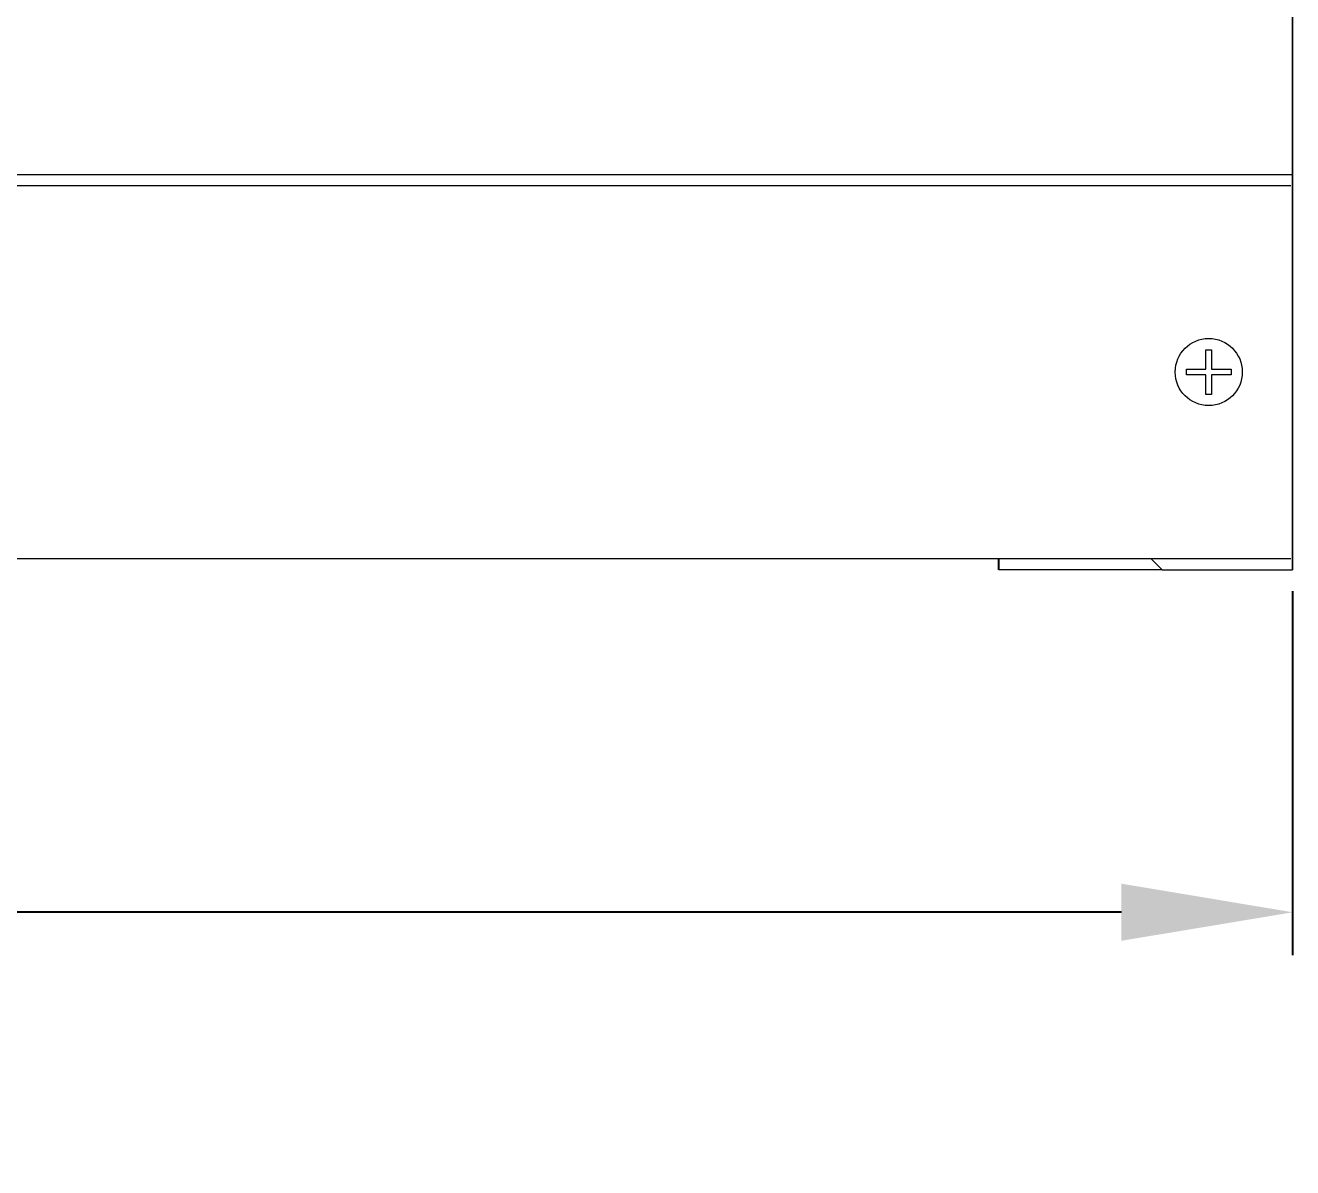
# Model space of a CAD drawing. Header units: millimetres. Extents: x 0 to 140, y -17 to 195.
# Drawn here: x 103 to 140, y -17.46 to 15.89 of the extents above; entities that cross this region are included whole.
import ezdxf

# ---------------------------------------------------------------- set-up
doc = ezdxf.new("R2010")
doc.units = ezdxf.units.MM
doc.layers.add('Visible (ANSI)', color=7, linetype='Continuous', lineweight=50)
doc.styles.get("Standard").update_dxf_attribs({"font": 'arial.ttf'})
doc.dimstyles.new('ISO-25', dxfattribs={"dimtxt": 2.5, "dimasz": 2.5, "dimexe": 1.25, "dimexo": 0.625, "dimtad": 1, "dimtxsty": 'Standard', "dimcen": 2.5, "dimadec": 0, "dimazin": 0, "dimtfac": 1, "dimtmove": 0, "dimatfit": 3, "dimfxl": 1, "dimarcsym": 0})

# ---------------------------------------------------------------- blocks, each defined once
blk = doc.blocks.new('*D5')
at = {"color": 0, "lineweight": -2, "transparency": 16777216}
for p, q in [((0, -0.625), (0, -11.25)), ((139.997, -0.625), (139.997, -11.25)), ((5, -10), (54.439, -10)), ((134.997, -10), (83.595, -10))]:
    blk.add_line(p, q, dxfattribs=at)
at = {"color": 0, "transparency": 16777216}
for points in [[(5, -9.166), (5, -10.833), (0, -10)], [(134.997, -9.166), (134.997, -10.833), (139.997, -10)]]:
    blk.add_solid(points, dxfattribs=at)
at = {"layer": 'Defpoints', "color": 0, "transparency": 16777216}
for p in [(0, 0), (139.997, 0), (139.997, -10)]:
    blk.add_point(p, dxfattribs=at)
at = {"color": 0, "lineweight": 15, "transparency": 16777216, "insert": (69.017, -10), "char_height": 5, "attachment_point": 5}
blk.add_mtext('1400 mm', dxfattribs=at)

msp = doc.modelspace()

# ---------------------------------------------------------------- linework, layer by layer
at = {"lineweight": 15}
for q in [(139.997, 194.996), (139.997, 194.996), (139.997, 194.996), (139.997, 194.996), (139.997, 194.996), (139.997, 15.36), (139.997, 15.36), (139.997, 15.36)]:
    msp.add_line((139.997, 0), q, dxfattribs=at)
at = {"color": 0, "linetype": 'ByBlock', "lineweight": 15}
for p, q in [((35.377, 11.541), (139.997, 11.541)), ((46.739, 11.215), (139.942, 11.215)), ((137.465, 6.424), (137.629, 6.424)), ((137.465, 5.852), (137.465, 6.424)), ((137.629, 6.424), (137.629, 5.852)), ((136.894, 5.852), (137.465, 5.852)), ((136.894, 5.689), (136.894, 5.852)), ((137.465, 5.689), (136.894, 5.689)), ((137.465, 5.117), (137.465, 5.689)), ((137.629, 5.852), (138.2, 5.852)), ((138.2, 5.689), (137.629, 5.689)), ((137.629, 5.689), (137.629, 5.117)), ((138.2, 5.852), (138.2, 5.689)), ((137.629, 5.117), (137.465, 5.117)), ((0.534, 0.327), (139.942, 0.327)), ((135.859, 0.327), (136.186, 0)), ((136.186, 0), (131.417, 0)), ((136.186, 0), (139.997, 0))]:
    msp.add_line(p, q, dxfattribs=at)
msp.add_line((131.417, 0), (131.417, 0.327))
msp.add_circle((137.547, 5.771), 0.98, dxfattribs=at)
at = {"layer": 'Visible (ANSI)', "color": 0, "linetype": 'ByBlock', "lineweight": 15}
msp.add_line((139.997, 193.322), (139.997, 0), dxfattribs=at)
msp.add_line((139.997, 193.322), (139.997, 0), dxfattribs=at)
msp.add_line((139.997, 193.322), (139.997, 0), dxfattribs=at)
msp.add_line((139.997, 193.322), (139.997, 0), dxfattribs=at)

# ---------------------------------------------------------------- dimensions: what is measured, and where the dimension line sits
at = {"lineweight": 15}
dim = msp.add_linear_dim(base=(139.997, -10), p1=(0, 0), p2=(139.997, 0), text='1400 mm', dimstyle='ISO-25', override={"dimtxt": 5, "dimasz": 5, "dimtad": 0, "dimtfillclr": 257}, dxfattribs=at)
dim.commit()
dim.dimension.update_dxf_attribs({"geometry": '*D5', "text_midpoint": (69.017, -10), "dimtype": 160})

doc.saveas('drawing.dxf')
